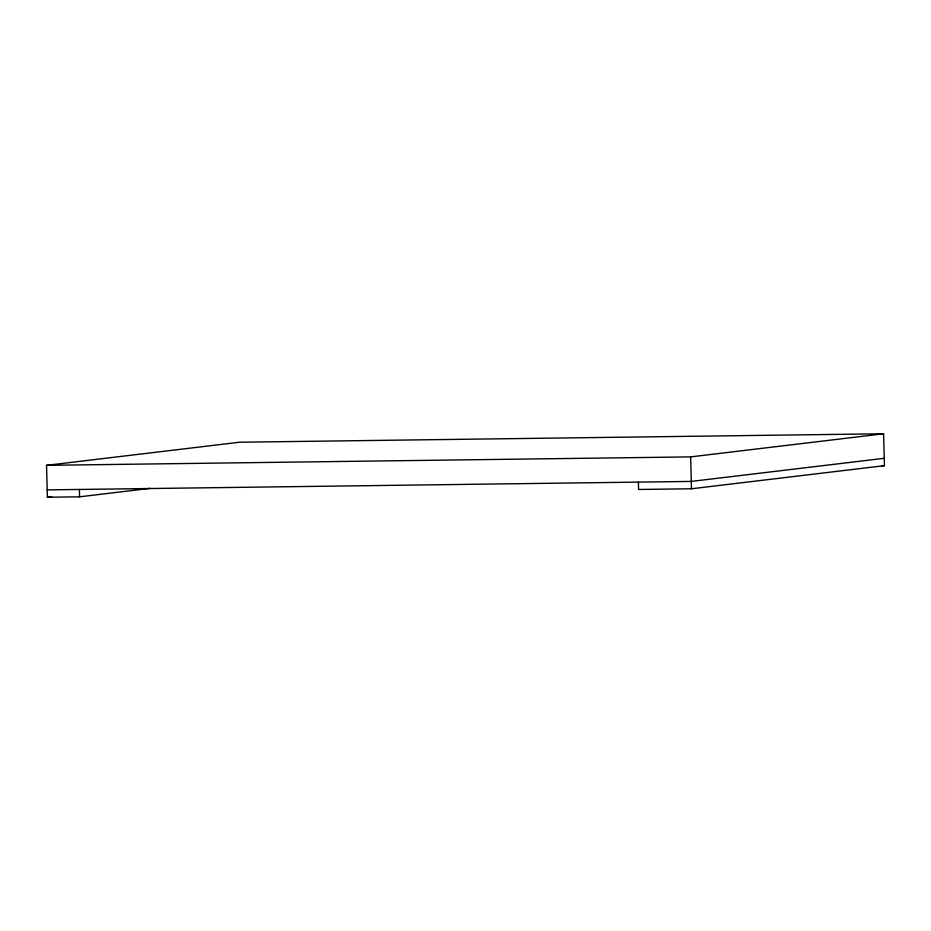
<?xml version="1.0" encoding="UTF-8"?>
<svg xmlns="http://www.w3.org/2000/svg" width="931" height="931" viewBox="0 0 931 931"><rect width="100%" height="100%" fill="white"/><g stroke="black" fill="none" stroke-linecap="round" stroke-linejoin="round"><path stroke-width="1.4" d="M150.159 488.356L79.589 496.817L47.388 497.235L46.55 465.337L239.523 442.225L883.612 433.765L884.45 465.663L691.477 488.775L638.573 489.473L638.375 482.118M47.388 497.235L51.705 496.723M46.55 465.337L690.639 456.888L883.612 433.765M884.252 458.296L691.279 481.42L47.19 489.881M881.587 465.698L884.45 465.663M690.639 456.888L691.477 488.775M79.403 489.45L79.589 496.817"/></g></svg>
